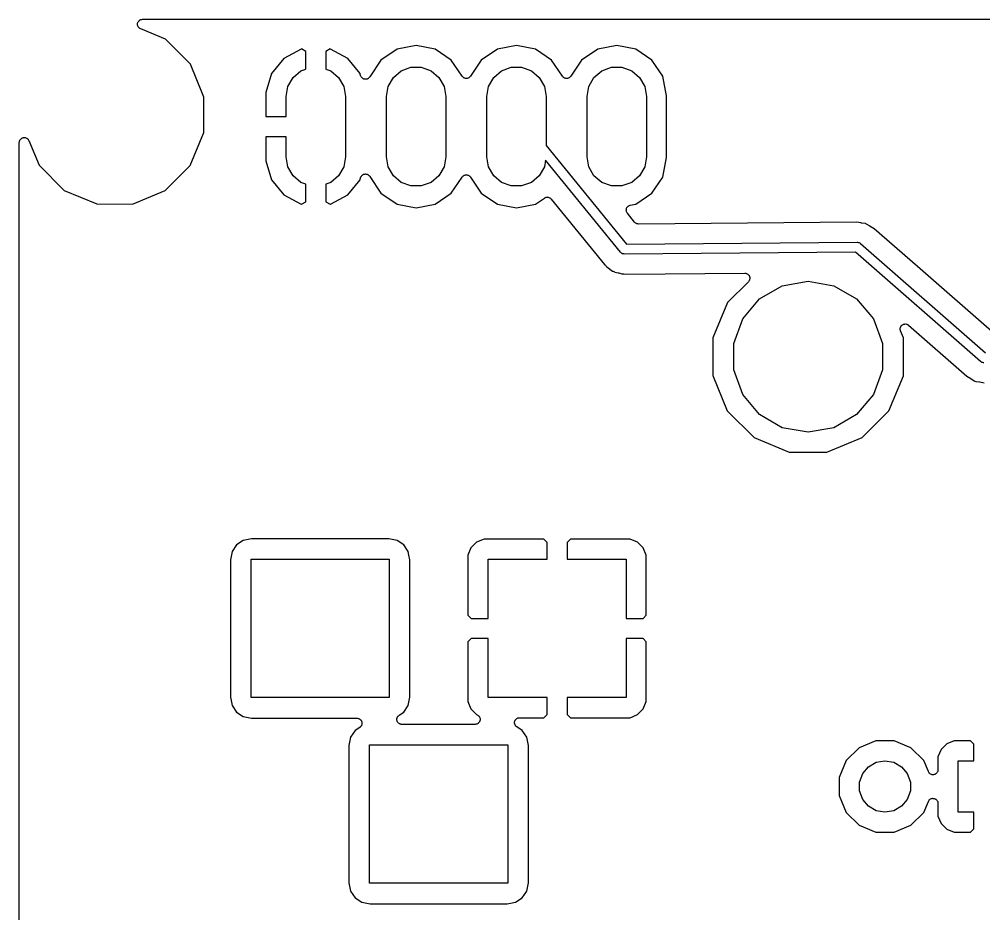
# Model space of a CAD drawing. Extents: x 150.6 to 199.4, y -149.4 to -50.6.
# Drawn here: x 150.58 to 175, y -73.22 to -50.58 of the extents above; entities that cross this region are included whole.
import ezdxf

# ---------------------------------------------------------------- set-up
doc = ezdxf.new("R2010")
doc.units = 0
doc.header["$MEASUREMENT"] = 0
doc.layers.add('BLACK', color=7, linetype='CONTINUOUS')

msp = doc.modelspace()

# ---------------------------------------------------------------- linework, layer by layer
at = {"layer": 'Black'}
for p, q in [((153.578, -50.7265), (153.579, -50.7072)), ((153.579, -50.7292), (153.578, -50.7265)), ((153.579, -50.6879), (153.58, -50.6853)), ((153.579, -50.7072), (153.579, -50.6879)), ((153.579, -50.7321), (153.579, -50.7292)), ((153.586, -50.7502), (153.579, -50.7321)), ((153.58, -50.6824), (153.588, -50.6646)), ((153.58, -50.6853), (153.58, -50.6824)), ((153.592, -50.7685), (153.586, -50.7502)), ((153.588, -50.6646), (153.594, -50.6465)), ((153.593, -50.7708), (153.592, -50.7685)), ((153.594, -50.7735), (153.593, -50.7708)), ((153.594, -50.6465), (153.596, -50.6443)), ((153.607, -50.7883), (153.594, -50.7735)), ((153.596, -50.6443), (153.597, -50.6417)), ((153.597, -50.6417), (153.61, -50.6275)), ((153.61, -50.6275), (153.623, -50.6127)), ((153.623, -50.6127), (153.625, -50.6113)), ((153.625, -50.6113), (153.627, -50.6092)), ((153.627, -50.6092), (153.644, -50.6003)), ((153.644, -50.6003), (153.661, -50.5907)), ((153.661, -50.5907), (153.664, -50.5902)), ((153.664, -50.5902), (153.666, -50.5888)), ((153.666, -50.5888), (153.685, -50.5863)), ((153.685, -50.5863), (153.704, -50.583)), ((153.704, -50.583), (196.297, -50.583)), ((153.618, -50.8036), (153.607, -50.7883)), ((153.621, -50.8051), (153.618, -50.8036)), ((153.623, -50.8073), (153.621, -50.8051)), ((153.639, -50.8169), (153.623, -50.8073)), ((153.656, -50.8273), (153.639, -50.8169)), ((154.281, -51.0869), (153.656, -50.8273)), ((154.915, -51.7226), (154.281, -51.0869)), ((160.63, -51.245), (160.148, -51.3408)), ((161.112, -51.3408), (160.63, -51.245)), ((163.17, -51.245), (162.688, -51.3408)), ((163.652, -51.3408), (163.17, -51.245)), ((165.71, -51.245), (165.228, -51.3408)), ((166.192, -51.3408), (165.71, -51.245)), ((157.72, -51.3354), (157.281, -51.5738)), ((157.727, -51.334), (157.72, -51.3354)), ((157.836, -51.3966), (157.727, -51.334)), ((157.836, -51.843), (157.836, -51.3966)), ((158.453, -51.334), (158.344, -51.3966)), ((158.344, -51.3966), (158.344, -51.843)), ((158.46, -51.3354), (158.453, -51.334)), ((158.899, -51.5738), (158.46, -51.3354)), ((160.148, -51.3408), (159.74, -51.6137)), ((161.52, -51.6137), (161.112, -51.3408)), ((162.688, -51.3408), (162.28, -51.6137)), ((164.06, -51.6137), (163.652, -51.3408)), ((165.228, -51.3408), (164.82, -51.6137)), ((166.6, -51.6137), (166.192, -51.3408)), ((155.223, -52.4671), (154.915, -51.7226)), ((157.281, -51.5738), (156.971, -51.9573)), ((159.209, -51.9573), (158.899, -51.5738)), ((159.74, -51.6137), (159.457, -52.0369)), ((161.794, -52.0244), (161.52, -51.6137)), ((162.28, -51.6137), (162.006, -52.0244)), ((164.334, -52.0244), (164.06, -51.6137)), ((164.82, -51.6137), (164.546, -52.0244)), ((166.873, -52.022), (166.6, -51.6137)), ((156.971, -51.9573), (156.829, -52.437)), ((157.513, -52.0558), (157.713, -51.8877)), ((157.713, -51.8877), (157.836, -51.843)), ((158.344, -51.843), (158.467, -51.8877)), ((158.467, -51.8877), (158.667, -52.0558)), ((159.225, -52.0113), (159.209, -51.9573)), ((160.053, -52.0558), (160.253, -51.8877)), ((160.253, -51.8877), (160.499, -51.7982)), ((160.499, -51.7982), (160.761, -51.7982)), ((160.761, -51.7982), (161.007, -51.8877)), ((161.007, -51.8877), (161.207, -52.0558)), ((162.593, -52.0558), (162.793, -51.8877)), ((162.793, -51.8877), (163.039, -51.7982)), ((163.039, -51.7982), (163.301, -51.7982)), ((163.301, -51.7982), (163.547, -51.8877)), ((163.547, -51.8877), (163.747, -52.0558)), ((165.133, -52.0558), (165.333, -51.8877)), ((165.333, -51.8877), (165.579, -51.7982)), ((165.579, -51.7982), (165.841, -51.7982)), ((165.841, -51.7982), (166.087, -51.8877)), ((166.087, -51.8877), (166.287, -52.0558)), ((157.382, -52.2823), (157.513, -52.0558)), ((158.667, -52.0558), (158.798, -52.2823)), ((159.231, -52.0235), (159.225, -52.0113)), ((159.236, -52.0364), (159.231, -52.0235)), ((159.241, -52.0431), (159.236, -52.0364)), ((159.245, -52.0508), (159.241, -52.0431)), ((159.255, -52.0602), (159.245, -52.0508)), ((159.263, -52.0708), (159.255, -52.0602)), ((159.271, -52.0753), (159.263, -52.0708)), ((159.277, -52.0812), (159.271, -52.0753)), ((159.289, -52.0866), (159.277, -52.0812)), ((159.301, -52.0937), (159.289, -52.0866)), ((159.309, -52.0954), (159.301, -52.0937)), ((159.317, -52.0988), (159.309, -52.0954)), ((159.331, -52.0996), (159.317, -52.0988)), ((159.344, -52.1023), (159.331, -52.0996)), ((159.353, -52.101), (159.344, -52.1023)), ((159.361, -52.1015), (159.353, -52.101)), ((159.374, -52.0976), (159.361, -52.1015)), ((159.388, -52.0956), (159.374, -52.0976)), ((159.395, -52.0914), (159.388, -52.0956)), ((159.404, -52.089), (159.395, -52.0914)), ((159.415, -52.0809), (159.404, -52.089)), ((159.426, -52.0743), (159.415, -52.0809)), ((159.432, -52.0679), (159.426, -52.0743)), ((159.439, -52.0628), (159.432, -52.0679)), ((159.447, -52.0514), (159.439, -52.0628)), ((159.456, -52.0412), (159.447, -52.0514)), ((159.457, -52.0369), (159.456, -52.0412)), ((159.922, -52.2823), (160.053, -52.0558)), ((161.207, -52.0558), (161.338, -52.2823)), ((161.804, -52.0344), (161.794, -52.0244)), ((161.812, -52.0456), (161.804, -52.0344)), ((161.819, -52.0502), (161.812, -52.0456)), ((161.825, -52.0562), (161.819, -52.0502)), ((161.837, -52.0624), (161.825, -52.0562)), ((161.849, -52.0701), (161.837, -52.0624)), ((161.857, -52.072), (161.849, -52.0701)), ((161.864, -52.0757), (161.857, -52.072)), ((161.878, -52.0772), (161.864, -52.0757)), ((161.892, -52.0805), (161.878, -52.0772)), ((161.9, -52.0796), (161.892, -52.0805)), ((161.908, -52.0805), (161.9, -52.0796)), ((161.922, -52.0772), (161.908, -52.0805)), ((161.936, -52.0757), (161.922, -52.0772)), ((161.943, -52.072), (161.936, -52.0757)), ((161.951, -52.0701), (161.943, -52.072)), ((161.963, -52.0624), (161.951, -52.0701)), ((161.975, -52.0562), (161.963, -52.0624)), ((161.981, -52.0502), (161.975, -52.0562)), ((161.988, -52.0456), (161.981, -52.0502)), ((161.996, -52.0344), (161.988, -52.0456)), ((162.006, -52.0244), (161.996, -52.0344)), ((162.462, -52.2823), (162.593, -52.0558)), ((163.747, -52.0558), (163.878, -52.2823)), ((164.344, -52.0344), (164.334, -52.0244)), ((164.352, -52.0456), (164.344, -52.0344)), ((164.359, -52.0502), (164.352, -52.0456)), ((164.365, -52.0562), (164.359, -52.0502)), ((164.377, -52.0624), (164.365, -52.0562)), ((164.389, -52.0701), (164.377, -52.0624)), ((164.397, -52.072), (164.389, -52.0701)), ((164.404, -52.0757), (164.397, -52.072)), ((164.418, -52.0772), (164.404, -52.0757)), ((164.432, -52.0805), (164.418, -52.0772)), ((164.44, -52.0796), (164.432, -52.0805)), ((164.448, -52.0805), (164.44, -52.0796)), ((164.462, -52.0772), (164.448, -52.0805)), ((164.476, -52.0757), (164.462, -52.0772)), ((164.483, -52.072), (164.476, -52.0757)), ((164.491, -52.0701), (164.483, -52.072)), ((164.503, -52.0624), (164.491, -52.0701)), ((164.515, -52.0562), (164.503, -52.0624)), ((164.521, -52.0502), (164.515, -52.0562)), ((164.528, -52.0456), (164.521, -52.0502)), ((164.536, -52.0344), (164.528, -52.0456)), ((164.546, -52.0244), (164.536, -52.0344)), ((165.002, -52.2823), (165.133, -52.0558)), ((166.287, -52.0558), (166.418, -52.2823)), ((166.971, -52.5162), (166.873, -52.022)), ((155.258, -52.5528), (155.223, -52.4671)), ((156.829, -52.437), (156.829, -53.046)), ((157.337, -52.5399), (157.382, -52.2823)), ((158.798, -52.2823), (158.843, -52.5399)), ((159.877, -52.5399), (159.922, -52.2823)), ((161.338, -52.2823), (161.383, -52.5399)), ((162.417, -52.5399), (162.462, -52.2823)), ((163.878, -52.2823), (163.923, -52.5399)), ((164.957, -52.5399), (165.002, -52.2823)), ((166.418, -52.2823), (166.463, -52.5399)), ((155.258, -53.4269), (155.258, -52.5528)), ((157.337, -53.046), (157.337, -52.5399)), ((158.843, -52.5399), (158.843, -54.0601)), ((159.877, -54.0601), (159.877, -52.5399)), ((161.383, -52.5399), (161.383, -54.0601)), ((162.417, -54.0601), (162.417, -52.5399)), ((163.923, -52.5399), (163.923, -53.7763)), ((164.957, -54.0601), (164.957, -52.5399)), ((166.463, -52.5399), (166.463, -54.0601)), ((166.971, -54.0838), (166.971, -52.5162)), ((156.829, -53.046), (157.337, -53.046)), ((154.913, -54.2807), (155.258, -53.4511)), ((155.258, -53.4511), (155.258, -53.4269)), ((155.258, -53.4269), (155.258, -53.4269)), ((150.583, -53.7032), (150.586, -53.6842)), ((150.583, -146.296), (150.583, -53.7032)), ((150.586, -53.6842), (150.589, -53.6649)), ((150.589, -53.6649), (150.59, -53.6625)), ((150.59, -53.6625), (150.591, -53.6598)), ((150.591, -53.6598), (150.6, -53.643)), ((150.6, -53.643), (150.609, -53.6258)), ((150.609, -53.6258), (150.611, -53.624)), ((150.611, -53.624), (150.613, -53.6216)), ((150.613, -53.6216), (150.628, -53.6091)), ((150.628, -53.6091), (150.642, -53.5961)), ((150.642, -53.5961), (150.644, -53.595)), ((150.644, -53.595), (150.647, -53.5933)), ((150.647, -53.5933), (150.665, -53.5866)), ((150.665, -53.5866), (150.683, -53.5792)), ((150.683, -53.5792), (150.685, -53.5791)), ((150.685, -53.5791), (150.688, -53.5782)), ((150.688, -53.5782), (150.707, -53.5782)), ((150.707, -53.5782), (150.727, -53.5773)), ((150.727, -53.5773), (150.729, -53.5782)), ((150.729, -53.5782), (150.732, -53.5782)), ((150.732, -53.5782), (150.75, -53.5848)), ((150.75, -53.5848), (150.769, -53.5906)), ((150.769, -53.5906), (150.771, -53.5923)), ((150.771, -53.5923), (150.773, -53.5933)), ((150.773, -53.5933), (150.788, -53.6057)), ((150.788, -53.6057), (150.804, -53.6175)), ((150.804, -53.6175), (150.805, -53.6198)), ((150.805, -53.6198), (150.807, -53.6216)), ((150.807, -53.6216), (150.817, -53.6384)), ((150.817, -53.6384), (150.827, -53.6547)), ((150.827, -53.6547), (151.085, -54.2774)), ((156.829, -53.554), (156.829, -54.163)), ((157.337, -53.554), (156.829, -53.554)), ((157.337, -54.0601), (157.337, -53.554)), ((163.923, -53.7763), (165.959, -56.2745)), ((156.829, -54.163), (156.971, -54.6427)), ((157.382, -54.3177), (157.337, -54.0601)), ((158.843, -54.0601), (158.798, -54.3177)), ((159.922, -54.3177), (159.877, -54.0601)), ((161.383, -54.0601), (161.338, -54.3177)), ((162.462, -54.3177), (162.417, -54.0601)), ((163.907, -54.1521), (163.878, -54.3177)), ((165.803, -56.479), (163.907, -54.1521)), ((165.002, -54.3177), (164.957, -54.0601)), ((166.463, -54.0601), (166.418, -54.3177)), ((166.873, -54.578), (166.971, -54.0838)), ((151.085, -54.2774), (151.719, -54.9131)), ((154.277, -54.9154), (154.913, -54.2807)), ((157.513, -54.5442), (157.382, -54.3177)), ((158.798, -54.3177), (158.667, -54.5442)), ((160.053, -54.5442), (159.922, -54.3177)), ((161.338, -54.3177), (161.207, -54.5442)), ((162.593, -54.5442), (162.462, -54.3177)), ((163.878, -54.3177), (163.747, -54.5442)), ((165.133, -54.5442), (165.002, -54.3177)), ((166.418, -54.3177), (166.287, -54.5442)), ((156.971, -54.6427), (157.281, -55.0262)), ((157.713, -54.7124), (157.513, -54.5442)), ((158.667, -54.5442), (158.467, -54.7124)), ((158.899, -55.0262), (159.209, -54.6427)), ((159.209, -54.6427), (159.225, -54.5887)), ((159.225, -54.5887), (159.231, -54.5765)), ((159.231, -54.5765), (159.236, -54.5636)), ((159.236, -54.5636), (159.241, -54.5569)), ((159.241, -54.5569), (159.245, -54.5492)), ((159.245, -54.5492), (159.255, -54.5398)), ((159.255, -54.5398), (159.263, -54.5292)), ((159.263, -54.5292), (159.271, -54.5247)), ((159.271, -54.5247), (159.277, -54.5188)), ((159.277, -54.5188), (159.289, -54.5134)), ((159.289, -54.5134), (159.301, -54.5063)), ((159.301, -54.5063), (159.309, -54.5046)), ((159.309, -54.5046), (159.317, -54.5012)), ((159.317, -54.5012), (159.331, -54.5004)), ((159.331, -54.5004), (159.344, -54.4977)), ((159.344, -54.4977), (159.353, -54.499)), ((159.353, -54.499), (159.361, -54.4985)), ((159.361, -54.4985), (159.374, -54.5024)), ((159.374, -54.5024), (159.388, -54.5044)), ((159.388, -54.5044), (159.395, -54.5086)), ((159.395, -54.5086), (159.404, -54.511)), ((159.404, -54.511), (159.415, -54.5191)), ((159.415, -54.5191), (159.426, -54.5257)), ((159.426, -54.5257), (159.432, -54.5321)), ((159.432, -54.5321), (159.439, -54.5372)), ((159.439, -54.5372), (159.447, -54.5486)), ((159.447, -54.5486), (159.456, -54.5588)), ((159.456, -54.5588), (159.457, -54.5631)), ((159.457, -54.5631), (159.74, -54.9863)), ((160.253, -54.7124), (160.053, -54.5442)), ((161.207, -54.5442), (161.007, -54.7124)), ((161.52, -54.9863), (161.794, -54.5756)), ((161.794, -54.5756), (161.804, -54.5656)), ((161.804, -54.5656), (161.812, -54.5544)), ((161.812, -54.5544), (161.819, -54.5498)), ((161.819, -54.5498), (161.825, -54.5438)), ((161.825, -54.5438), (161.837, -54.5376)), ((161.837, -54.5376), (161.849, -54.5299)), ((161.849, -54.5299), (161.857, -54.528)), ((161.857, -54.528), (161.864, -54.5243)), ((161.864, -54.5243), (161.878, -54.5228)), ((161.878, -54.5228), (161.892, -54.5195)), ((161.892, -54.5195), (161.9, -54.5204)), ((161.9, -54.5204), (161.908, -54.5195)), ((161.908, -54.5195), (161.922, -54.5228)), ((161.922, -54.5228), (161.936, -54.5243)), ((161.936, -54.5243), (161.943, -54.528)), ((161.943, -54.528), (161.951, -54.5299)), ((161.951, -54.5299), (161.963, -54.5376)), ((161.963, -54.5376), (161.975, -54.5438)), ((161.975, -54.5438), (161.981, -54.5498)), ((161.981, -54.5498), (161.988, -54.5544)), ((161.988, -54.5544), (161.996, -54.5656)), ((161.996, -54.5656), (162.006, -54.5756)), ((162.006, -54.5756), (162.28, -54.9863)), ((162.793, -54.7124), (162.593, -54.5442)), ((163.747, -54.5442), (163.547, -54.7124)), ((165.333, -54.7124), (165.133, -54.5442)), ((166.287, -54.5442), (166.087, -54.7124)), ((166.6, -54.9863), (166.873, -54.578)), ((151.719, -54.9131), (152.549, -55.2576)), ((153.447, -55.2584), (154.277, -54.9154)), ((157.836, -54.757), (157.713, -54.7124)), ((157.836, -55.2034), (157.836, -54.757)), ((158.467, -54.7124), (158.344, -54.757)), ((158.344, -54.757), (158.344, -55.2034)), ((160.499, -54.8018), (160.253, -54.7124)), ((160.761, -54.8018), (160.499, -54.8018)), ((161.007, -54.7124), (160.761, -54.8018)), ((163.039, -54.8018), (162.793, -54.7124)), ((163.301, -54.8018), (163.039, -54.8018)), ((163.547, -54.7124), (163.301, -54.8018)), ((165.579, -54.8018), (165.333, -54.7124)), ((165.841, -54.8018), (165.579, -54.8018)), ((166.087, -54.7124), (165.841, -54.8018)), ((157.281, -55.0262), (157.72, -55.2646)), ((158.46, -55.2646), (158.899, -55.0262)), ((159.74, -54.9863), (160.148, -55.2592)), ((161.112, -55.2592), (161.52, -54.9863)), ((162.28, -54.9863), (162.688, -55.2592)), ((163.652, -55.2592), (163.881, -55.1061)), ((163.881, -55.1061), (163.885, -55.1041)), ((163.885, -55.1041), (163.889, -55.1008)), ((163.889, -55.1008), (163.905, -55.0952)), ((163.905, -55.0952), (163.921, -55.0884)), ((163.921, -55.0884), (163.926, -55.088)), ((163.926, -55.088), (163.931, -55.0864)), ((163.931, -55.0864), (163.948, -55.0866)), ((163.948, -55.0866), (163.965, -55.0855)), ((163.965, -55.0855), (163.97, -55.0869)), ((163.97, -55.0869), (163.975, -55.087)), ((163.975, -55.087), (163.991, -55.0931)), ((163.991, -55.0931), (164.007, -55.0978)), ((164.007, -55.0978), (164.012, -55.1008)), ((164.012, -55.1008), (164.016, -55.1027)), ((164.016, -55.1027), (164.029, -55.1138)), ((164.029, -55.1138), (164.043, -55.1239)), ((164.043, -55.1239), (164.046, -55.1282)), ((164.046, -55.1282), (164.05, -55.1315)), ((164.05, -55.1315), (165.401, -56.7902)), ((166.192, -55.2592), (166.6, -54.9863)), ((152.549, -55.2576), (153.447, -55.2584)), ((157.72, -55.2646), (157.727, -55.266)), ((157.727, -55.266), (157.836, -55.2034)), ((158.344, -55.2034), (158.453, -55.266)), ((158.453, -55.266), (158.46, -55.2646)), ((160.148, -55.2592), (160.63, -55.355)), ((160.63, -55.355), (161.112, -55.2592)), ((162.688, -55.2592), (163.17, -55.355)), ((163.17, -55.355), (163.652, -55.2592)), ((165.948, -55.41), (165.952, -55.3906)), ((165.949, -55.4123), (165.948, -55.41)), ((165.948, -55.4146), (165.949, -55.4123)), ((165.952, -55.434), (165.948, -55.4146)), ((165.952, -55.3906), (165.955, -55.371)), ((165.955, -55.371), (165.956, -55.369)), ((165.956, -55.3667), (165.967, -55.3497)), ((165.956, -55.369), (165.956, -55.3667)), ((165.967, -55.3497), (165.976, -55.3323)), ((165.976, -55.3323), (165.978, -55.3308)), ((165.978, -55.3308), (165.979, -55.3288)), ((165.979, -55.3288), (165.994, -55.3163)), ((165.994, -55.3163), (166.009, -55.3033)), ((166.009, -55.3033), (166.011, -55.3024)), ((166.011, -55.3024), (166.013, -55.301)), ((166.013, -55.301), (166.032, -55.2945)), ((166.032, -55.2945), (166.05, -55.2873)), ((166.05, -55.2873), (166.192, -55.2592)), ((165.955, -55.4536), (165.952, -55.434)), ((165.956, -55.4556), (165.955, -55.4536)), ((165.957, -55.4579), (165.956, -55.4556)), ((165.967, -55.4748), (165.957, -55.4579)), ((165.977, -55.4921), (165.967, -55.4748)), ((166.16, -55.7172), (165.977, -55.4921)), ((166.17, -55.7254), (166.16, -55.7172)), ((166.178, -55.7349), (166.17, -55.7254)), ((166.186, -55.7397), (166.178, -55.7349)), ((166.193, -55.746), (166.186, -55.7397)), ((166.205, -55.7505), (166.193, -55.746)), ((166.216, -55.7566), (166.205, -55.7505)), ((166.226, -55.7582), (166.216, -55.7566)), ((166.235, -55.7617), (166.226, -55.7582)), ((166.247, -55.7619), (166.235, -55.7617)), ((166.26, -55.7639), (166.247, -55.7619)), ((171.782, -55.7171), (166.26, -55.7639)), ((171.894, -55.7384), (171.782, -55.7171)), ((171.898, -55.7385), (171.894, -55.7384)), ((171.902, -55.7396), (171.898, -55.7385)), ((172.004, -55.753), (171.902, -55.7396)), ((172.019, -55.7585), (172.004, -55.753)), ((172.034, -55.7642), (172.019, -55.7585)), ((172.121, -55.821), (172.034, -55.7642)), ((172.125, -55.8225), (172.121, -55.821)), ((172.127, -55.8249), (172.125, -55.8225)), ((172.226, -55.8819), (172.127, -55.8249)), ((173.323, -56.8414), (172.226, -55.8819)), ((165.959, -56.2745), (171.799, -56.225)), ((171.799, -56.225), (171.801, -56.2253)), ((171.801, -56.2253), (171.803, -56.225)), ((171.803, -56.225), (171.822, -56.2289)), ((171.822, -56.2289), (171.842, -56.2322)), ((171.842, -56.2322), (171.843, -56.2331)), ((171.843, -56.2331), (171.845, -56.2334)), ((171.845, -56.2334), (171.862, -56.2438)), ((171.862, -56.2438), (171.88, -56.2536)), ((171.88, -56.2536), (171.881, -56.255)), ((171.881, -56.255), (171.882, -56.2559)), ((171.882, -56.2559), (175.047, -59.025)), ((165.812, -56.487), (165.803, -56.479)), ((165.82, -56.4964), (165.812, -56.487)), ((165.829, -56.5011), (165.82, -56.4964)), ((165.836, -56.5073), (165.829, -56.5011)), ((165.847, -56.5117), (165.836, -56.5073)), ((165.858, -56.5178), (165.847, -56.5117)), ((165.868, -56.5194), (165.858, -56.5178)), ((165.877, -56.5228), (165.868, -56.5194)), ((165.889, -56.523), (165.877, -56.5228)), ((165.901, -56.525), (165.889, -56.523)), ((171.753, -56.4754), (165.901, -56.525)), ((174.918, -59.2441), (171.753, -56.4754)), ((165.401, -56.7902), (165.424, -56.8091)), ((165.424, -56.8091), (165.436, -56.8227)), ((165.436, -56.8227), (165.448, -56.8356)), ((165.448, -56.8356), (165.458, -56.8496)), ((165.458, -56.8496), (165.526, -56.8945)), ((175.202, -58.4856), (173.323, -56.8414)), ((173.323, -56.8414), (173.323, -56.8414)), ((165.526, -56.8945), (165.532, -56.8994)), ((165.532, -56.8994), (165.538, -56.9028)), ((165.538, -56.9028), (165.601, -56.955)), ((165.601, -56.955), (165.617, -56.96)), ((165.617, -56.96), (165.633, -56.9682)), ((165.633, -56.9682), (165.649, -56.9752)), ((165.649, -56.9752), (165.664, -56.9845)), ((165.664, -56.9845), (165.744, -56.9998)), ((165.744, -56.9998), (165.751, -57.0023)), ((165.751, -57.0023), (165.758, -57.0032)), ((165.758, -57.0032), (165.836, -57.0273)), ((165.836, -57.0273), (165.853, -57.0257)), ((165.853, -57.0257), (165.871, -57.0271)), ((165.871, -57.0271), (165.889, -57.0273)), ((165.889, -57.0273), (165.918, -57.0329)), ((165.918, -57.0329), (168.95, -57.0072)), ((168.95, -57.0072), (168.967, -57.01)), ((168.967, -57.01), (168.984, -57.0115)), ((168.984, -57.0115), (168.989, -57.0136)), ((168.989, -57.0136), (168.993, -57.0145)), ((168.993, -57.0145), (169.008, -57.0229)), ((169.008, -57.0229), (169.024, -57.0302)), ((169.024, -57.0302), (169.028, -57.0337)), ((169.028, -57.0337), (169.032, -57.0362)), ((169.032, -57.0362), (169.043, -57.0493)), ((169.043, -57.0493), (169.055, -57.0614)), ((169.055, -57.0614), (169.057, -57.0659)), ((169.057, -57.0659), (169.061, -57.0697)), ((169.061, -57.0697), (169.067, -57.0858)), ((169.067, -57.0858), (169.074, -57.1014)), ((169.074, -57.1014), (169.074, -57.1064)), ((169.074, -57.1064), (169.076, -57.1111)), ((169.076, -57.1111), (169.076, -57.1282)), ((169.076, -57.1282), (169.078, -57.1454)), ((169.041, -57.2241), (168.51, -57.7544)), ((169.051, -57.21), (169.041, -57.2241)), ((169.062, -57.1967), (169.051, -57.21)), ((169.063, -57.192), (169.062, -57.1967)), ((169.066, -57.1879), (169.063, -57.192)), ((169.071, -57.1713), (169.066, -57.1879)), ((169.076, -57.1552), (169.071, -57.1713)), ((169.078, -57.1454), (169.076, -57.1502)), ((169.076, -57.1502), (169.076, -57.1552)), ((169.325, -57.6581), (169.9, -57.326)), ((169.9, -57.326), (170.554, -57.2107)), ((170.554, -57.2107), (171.208, -57.326)), ((171.208, -57.326), (171.783, -57.6581)), ((168.51, -57.7544), (168.141, -58.6409)), ((168.898, -58.1669), (169.325, -57.6581)), ((171.783, -57.6581), (172.21, -58.1669)), ((168.671, -58.7909), (168.898, -58.1669)), ((172.21, -58.1669), (172.437, -58.7909)), ((172.898, -58.3686), (172.903, -58.3545)), ((172.903, -58.3545), (172.908, -58.3492)), ((172.908, -58.3492), (172.911, -58.3429)), ((172.911, -58.3429), (172.922, -58.3327)), ((172.922, -58.3327), (172.932, -58.3214)), ((172.932, -58.3214), (172.939, -58.3179)), ((172.939, -58.3179), (172.944, -58.3131)), ((172.944, -58.3131), (172.958, -58.3074)), ((172.958, -58.3074), (172.971, -58.3001)), ((172.971, -58.3001), (172.978, -58.299)), ((172.978, -58.299), (172.985, -58.2963)), ((172.985, -58.2963), (173, -58.2957)), ((173, -58.2957), (173.015, -58.2933)), ((173.015, -58.2933), (173.022, -58.2947)), ((173.022, -58.2947), (173.029, -58.2944)), ((173.029, -58.2944), (173.043, -58.299)), ((173.043, -58.299), (173.058, -58.3019)), ((173.058, -58.3019), (173.064, -58.3056)), ((173.064, -58.3056), (173.071, -58.3077)), ((173.071, -58.3077), (173.083, -58.3169)), ((173.083, -58.3169), (173.096, -58.3247)), ((173.096, -58.3247), (174.574, -59.6181)), ((172.885, -58.4257), (172.887, -58.4108)), ((172.887, -58.4327), (172.885, -58.4257)), ((172.886, -58.4398), (172.887, -58.4327)), ((172.891, -58.4541), (172.886, -58.4398)), ((172.887, -58.3957), (172.89, -58.3891)), ((172.887, -58.4108), (172.887, -58.3957)), ((172.89, -58.3891), (172.891, -58.382)), ((172.891, -58.382), (172.898, -58.3686)), ((172.895, -58.4688), (172.891, -58.4541)), ((172.967, -58.6451), (172.895, -58.4688)), ((168.141, -58.6409), (168.141, -59.6009)), ((168.671, -59.4551), (168.671, -58.7909)), ((172.437, -58.7909), (172.437, -59.4551)), ((172.967, -59.6051), (172.967, -58.6451)), ((174.919, -59.2448), (174.918, -59.2441)), ((174.92, -59.2458), (174.919, -59.2448)), ((174.937, -59.256), (174.92, -59.2458)), ((174.955, -59.2666), (174.937, -59.256)), ((174.956, -59.2668), (174.955, -59.2666)), ((174.957, -59.2675), (174.956, -59.2668)), ((174.977, -59.271), (174.957, -59.2675)), ((174.997, -59.275), (174.977, -59.271)), ((174.999, -59.2748), (174.997, -59.275)), ((175, -59.275), (174.999, -59.2748)), ((168.898, -60.0791), (168.671, -59.4551)), ((172.437, -59.4551), (172.21, -60.0791)), ((168.141, -59.6009), (168.507, -60.4881)), ((172.598, -60.4916), (172.967, -59.6051)), ((174.574, -59.6181), (174.67, -59.6735)), ((174.67, -59.6735), (174.673, -59.6762)), ((174.673, -59.6762), (174.677, -59.678)), ((174.677, -59.678), (174.759, -59.7325)), ((174.759, -59.7325), (174.759, -59.7326)), ((174.759, -59.7326), (174.778, -59.7401)), ((174.778, -59.7401), (174.798, -59.7471)), ((174.798, -59.7471), (174.798, -59.7473)), ((174.798, -59.7473), (174.895, -59.76)), ((174.895, -59.76), (174.899, -59.7613)), ((174.899, -59.7613), (174.904, -59.7614)), ((174.904, -59.7614), (175.013, -59.783)), ((169.325, -60.5879), (168.898, -60.0791)), ((172.21, -60.0791), (171.783, -60.5879)), ((168.507, -60.4881), (169.185, -61.1674)), ((171.919, -61.1698), (172.598, -60.4916)), ((169.9, -60.92), (169.325, -60.5879)), ((171.783, -60.5879), (171.208, -60.92)), ((170.554, -61.0353), (169.9, -60.92)), ((171.208, -60.92), (170.554, -61.0353)), ((169.185, -61.1674), (170.072, -61.5356)), ((171.032, -61.5364), (171.919, -61.1698)), ((170.072, -61.5356), (171.032, -61.5364)), ((156.084, -63.8837), (155.972, -64.0517)), ((156.252, -63.7714), (156.084, -63.8837)), ((156.463, -63.7295), (156.252, -63.7714)), ((159.938, -63.7295), (156.463, -63.7295)), ((160.149, -63.7714), (159.938, -63.7295)), ((160.317, -63.8837), (160.149, -63.7714)), ((160.429, -64.0517), (160.317, -63.8837)), ((162.019, -63.9622), (161.942, -64.1489)), ((162.162, -63.8193), (162.019, -63.9622)), ((162.349, -63.7419), (162.162, -63.8193)), ((163.862, -63.7419), (162.349, -63.7419)), ((163.946, -63.8263), (163.862, -63.7419)), ((163.946, -64.2499), (163.946, -63.8263)), ((164.538, -63.7419), (164.454, -63.8263)), ((164.454, -63.8263), (164.454, -64.2499)), ((166.051, -63.7419), (164.538, -63.7419)), ((166.238, -63.8193), (166.051, -63.7419)), ((166.381, -63.9622), (166.238, -63.8193)), ((166.458, -64.1489), (166.381, -63.9622)), ((155.972, -64.0517), (155.93, -64.2624)), ((160.448, -64.1484), (160.429, -64.0517)), ((160.471, -64.2624), (160.448, -64.1484)), ((161.942, -64.1489), (161.942, -65.6616)), ((166.458, -65.6616), (166.458, -64.1489)), ((155.93, -64.2624), (155.93, -67.7376)), ((156.451, -67.7501), (156.451, -64.2499)), ((156.451, -64.2499), (159.951, -64.2499)), ((159.951, -64.2499), (159.951, -67.7501)), ((160.471, -67.7376), (160.471, -64.2624)), ((162.45, -65.746), (162.45, -64.2499)), ((162.45, -64.2499), (163.946, -64.2499)), ((164.454, -64.2499), (165.95, -64.2499)), ((165.95, -64.2499), (165.95, -65.746)), ((161.942, -65.6616), (162.026, -65.746)), ((166.374, -65.746), (166.458, -65.6616)), ((162.026, -65.746), (162.45, -65.746)), ((165.95, -65.746), (166.374, -65.746)), ((162.026, -66.254), (161.942, -66.3384)), ((161.942, -66.3384), (161.942, -67.8511)), ((162.45, -66.254), (162.026, -66.254)), ((162.45, -67.7501), (162.45, -66.254)), ((165.95, -66.254), (165.95, -67.7501)), ((166.374, -66.254), (165.95, -66.254)), ((166.458, -66.3384), (166.374, -66.254)), ((166.458, -67.8511), (166.458, -66.3384)), ((155.93, -67.7376), (155.972, -67.9483)), ((159.951, -67.7501), (156.451, -67.7501)), ((160.429, -67.9483), (160.471, -67.7376)), ((161.942, -67.8511), (162.019, -68.0378)), ((163.946, -67.7501), (162.45, -67.7501)), ((163.946, -68.1737), (163.946, -67.7501)), ((165.95, -67.7501), (164.454, -67.7501)), ((164.454, -67.7501), (164.454, -68.1737)), ((166.381, -68.0378), (166.458, -67.8511)), ((155.972, -67.9483), (156.084, -68.1163)), ((156.084, -68.1163), (156.252, -68.2286)), ((160.198, -68.1959), (160.317, -68.1163)), ((160.317, -68.1163), (160.429, -67.9483)), ((162.019, -68.0378), (162.162, -68.1807)), ((166.238, -68.1807), (166.381, -68.0378)), ((156.252, -68.2286), (156.463, -68.2705)), ((156.463, -68.2705), (159.133, -68.2705)), ((159.133, -68.2705), (159.14, -68.2717)), ((159.14, -68.2717), (159.146, -68.2713)), ((159.146, -68.2713), (159.161, -68.2755)), ((159.161, -68.2755), (159.176, -68.2782)), ((159.176, -68.2782), (159.182, -68.2816)), ((159.182, -68.2816), (159.189, -68.2836)), ((159.189, -68.2836), (159.201, -68.2926)), ((159.201, -68.2926), (159.214, -68.3002)), ((159.214, -68.3002), (159.219, -68.3056)), ((159.219, -68.3056), (159.224, -68.3097)), ((159.224, -68.3097), (159.233, -68.3223)), ((159.233, -68.3223), (159.243, -68.334)), ((159.243, -68.334), (159.245, -68.3405)), ((159.245, -68.3405), (159.249, -68.3464)), ((159.249, -68.3464), (159.253, -68.3611)), ((159.253, -68.3611), (159.258, -68.3754)), ((160.142, -68.3098), (160.143, -68.2947)), ((160.143, -68.3166), (160.142, -68.3098)), ((160.143, -68.2794), (160.146, -68.2729)), ((160.143, -68.2947), (160.143, -68.2794)), ((160.143, -68.3236), (160.143, -68.3166)), ((160.149, -68.3379), (160.143, -68.3236)), ((160.146, -68.266), (160.153, -68.2523)), ((160.146, -68.2729), (160.146, -68.266)), ((160.152, -68.3526), (160.149, -68.3379)), ((160.156, -68.3585), (160.152, -68.3526)), ((160.153, -68.2523), (160.158, -68.238)), ((160.158, -68.365), (160.156, -68.3585)), ((160.158, -68.238), (160.163, -68.2327)), ((160.168, -68.3767), (160.158, -68.365)), ((160.163, -68.2327), (160.166, -68.2264)), ((160.166, -68.2264), (160.177, -68.2159)), ((160.177, -68.2159), (160.187, -68.2042)), ((160.187, -68.2042), (160.193, -68.2007)), ((160.193, -68.2007), (160.198, -68.1959)), ((162.162, -68.1807), (162.171, -68.1842)), ((162.171, -68.1842), (162.187, -68.1945)), ((162.187, -68.1945), (162.204, -68.2042)), ((162.204, -68.2042), (162.205, -68.2064)), ((162.205, -68.2064), (162.208, -68.2079)), ((162.208, -68.2079), (162.22, -68.2232)), ((162.22, -68.2232), (162.232, -68.238)), ((162.232, -68.365), (162.23, -68.3671)), ((162.232, -68.238), (162.233, -68.2406)), ((162.239, -68.3468), (162.232, -68.365)), ((162.233, -68.2406), (162.235, -68.2429)), ((162.235, -68.2429), (162.24, -68.2613)), ((162.246, -68.329), (162.239, -68.3468)), ((162.24, -68.2613), (162.247, -68.2794)), ((162.247, -68.3236), (162.246, -68.3262)), ((162.246, -68.3262), (162.246, -68.329)), ((162.247, -68.2794), (162.247, -68.2823)), ((162.247, -68.2823), (162.248, -68.2849)), ((162.248, -68.2849), (162.247, -68.3042)), ((162.247, -68.3042), (162.247, -68.3236)), ((163.124, -68.363), (163.13, -68.3487)), ((163.124, -68.37), (163.124, -68.363)), ((163.13, -68.3487), (163.133, -68.3339)), ((163.133, -68.3339), (163.137, -68.3281)), ((163.137, -68.3281), (163.14, -68.3216)), ((163.14, -68.3216), (163.149, -68.3099)), ((163.149, -68.3099), (163.158, -68.2972)), ((163.158, -68.2972), (163.163, -68.2931)), ((163.163, -68.2931), (163.168, -68.2878)), ((163.168, -68.2878), (163.181, -68.2802)), ((163.181, -68.2802), (163.193, -68.2712)), ((163.193, -68.2712), (163.2, -68.2692)), ((163.2, -68.2692), (163.206, -68.2657)), ((163.206, -68.2657), (163.221, -68.2631)), ((163.221, -68.2631), (163.236, -68.2588)), ((163.236, -68.2588), (163.243, -68.2593)), ((163.243, -68.2593), (163.25, -68.2581)), ((163.25, -68.2581), (163.862, -68.2581)), ((163.862, -68.2581), (163.946, -68.1737)), ((164.454, -68.1737), (164.538, -68.2581)), ((164.538, -68.2581), (166.051, -68.2581)), ((166.051, -68.2581), (166.238, -68.1807)), ((159.084, -68.5827), (158.972, -68.7507)), ((159.203, -68.5031), (159.084, -68.5827)), ((159.208, -68.4983), (159.203, -68.5031)), ((159.214, -68.4948), (159.208, -68.4983)), ((159.224, -68.4831), (159.214, -68.4948)), ((159.235, -68.4726), (159.224, -68.4831)), ((159.238, -68.4663), (159.235, -68.4726)), ((159.243, -68.461), (159.238, -68.4663)), ((159.248, -68.4467), (159.243, -68.461)), ((159.255, -68.433), (159.248, -68.4467)), ((159.258, -68.4196), (159.255, -68.4261)), ((159.255, -68.4261), (159.255, -68.433)), ((159.258, -68.3754), (159.258, -68.3824)), ((159.258, -68.3824), (159.259, -68.3892)), ((159.259, -68.3892), (159.258, -68.4043)), ((159.258, -68.4043), (159.258, -68.4196)), ((160.177, -68.3893), (160.168, -68.3767)), ((160.182, -68.3934), (160.177, -68.3893)), ((160.187, -68.3988), (160.182, -68.3934)), ((160.2, -68.4064), (160.187, -68.3988)), ((160.212, -68.4154), (160.2, -68.4064)), ((160.219, -68.4174), (160.212, -68.4154)), ((160.225, -68.4208), (160.219, -68.4174)), ((160.24, -68.4235), (160.225, -68.4208)), ((160.255, -68.4277), (160.24, -68.4235)), ((160.262, -68.4273), (160.255, -68.4277)), ((160.268, -68.4285), (160.262, -68.4273)), ((162.122, -68.4285), (160.268, -68.4285)), ((162.141, -68.4251), (162.122, -68.4285)), ((162.16, -68.4226), (162.141, -68.4251)), ((162.163, -68.4213), (162.16, -68.4226)), ((162.165, -68.4208), (162.163, -68.4213)), ((162.182, -68.4112), (162.165, -68.4208)), ((162.199, -68.4023), (162.182, -68.4112)), ((162.201, -68.4002), (162.199, -68.4023)), ((162.204, -68.3988), (162.201, -68.4002)), ((162.216, -68.384), (162.204, -68.3988)), ((162.229, -68.3697), (162.216, -68.384)), ((162.23, -68.3671), (162.229, -68.3697)), ((163.123, -68.3768), (163.124, -68.37)), ((163.124, -68.3919), (163.123, -68.3768)), ((163.124, -68.4071), (163.124, -68.3919)), ((163.127, -68.4137), (163.124, -68.4071)), ((163.128, -68.4206), (163.127, -68.4137)), ((163.134, -68.4343), (163.128, -68.4206)), ((163.14, -68.4486), (163.134, -68.4343)), ((163.144, -68.4539), (163.14, -68.4486)), ((163.147, -68.4602), (163.144, -68.4539)), ((163.158, -68.4707), (163.147, -68.4602)), ((163.168, -68.4823), (163.158, -68.4707)), ((163.174, -68.4858), (163.168, -68.4823)), ((163.179, -68.4907), (163.174, -68.4858)), ((163.317, -68.5827), (163.179, -68.4907)), ((163.429, -68.7507), (163.317, -68.5827)), ((158.972, -68.7507), (158.93, -68.9614)), ((163.471, -68.9614), (163.429, -68.7507)), ((172.271, -68.8418), (171.845, -69.0177)), ((172.731, -68.8422), (172.271, -68.8418)), ((173.157, -69.0189), (172.731, -68.8422)), ((174.249, -68.842), (174.062, -68.9193)), ((174.662, -68.842), (174.249, -68.842)), ((174.746, -68.9264), (174.662, -68.842)), ((158.93, -68.9614), (158.93, -72.4366)), ((159.45, -72.4491), (159.45, -68.9489)), ((159.45, -68.9489), (162.95, -68.9489)), ((162.95, -68.9489), (162.95, -72.4491)), ((163.471, -72.4366), (163.471, -68.9614)), ((171.845, -69.0177), (171.519, -69.3432)), ((173.482, -69.3449), (173.157, -69.0189)), ((173.919, -69.0622), (173.842, -69.249)), ((174.062, -68.9193), (173.919, -69.0622)), ((174.746, -69.35), (174.746, -68.9264)), ((173.842, -69.249), (173.842, -69.5756)), ((171.519, -69.3432), (171.342, -69.7686)), ((171.935, -69.6738), (172.081, -69.5002)), ((172.081, -69.5002), (172.277, -69.3869)), ((172.277, -69.3869), (172.5, -69.3475)), ((172.5, -69.3475), (172.723, -69.3869)), ((172.723, -69.3869), (172.919, -69.5002)), ((172.919, -69.5002), (173.065, -69.6738)), ((173.598, -69.6241), (173.482, -69.3449)), ((173.842, -69.5756), (173.839, -69.5946)), ((174.35, -70.65), (174.35, -69.35)), ((174.35, -69.35), (174.746, -69.35)), ((171.342, -69.7686), (171.342, -70.2293)), ((171.857, -69.8867), (171.935, -69.6738)), ((173.065, -69.6738), (173.143, -69.8867)), ((173.608, -69.6404), (173.598, -69.6241)), ((173.618, -69.6572), (173.608, -69.6404)), ((173.62, -69.659), (173.618, -69.6572)), ((173.621, -69.6613), (173.62, -69.659)), ((173.637, -69.6731), (173.621, -69.6613)), ((173.651, -69.6856), (173.637, -69.6731)), ((173.654, -69.6865), (173.651, -69.6856)), ((173.656, -69.6882), (173.654, -69.6865)), ((173.675, -69.694), (173.656, -69.6882)), ((173.693, -69.7006), (173.675, -69.694)), ((173.696, -69.7006), (173.693, -69.7006)), ((173.698, -69.7015), (173.696, -69.7006)), ((173.718, -69.7006), (173.698, -69.7015)), ((173.737, -69.7006), (173.718, -69.7006)), ((173.74, -69.6997), (173.737, -69.7006)), ((173.742, -69.6996), (173.74, -69.6997)), ((173.76, -69.6922), (173.742, -69.6996)), ((173.778, -69.6856), (173.76, -69.6922)), ((173.781, -69.6838), (173.778, -69.6856)), ((173.783, -69.6827), (173.781, -69.6838)), ((173.797, -69.6697), (173.783, -69.6827)), ((173.812, -69.6572), (173.797, -69.6697)), ((173.814, -69.6548), (173.812, -69.6572)), ((173.816, -69.653), (173.814, -69.6548)), ((173.825, -69.6358), (173.816, -69.653)), ((173.834, -69.619), (173.825, -69.6358)), ((173.835, -69.6163), (173.834, -69.619)), ((173.836, -69.6139), (173.835, -69.6163)), ((173.839, -69.5946), (173.836, -69.6139)), ((171.857, -70.1133), (171.857, -69.8867)), ((173.143, -69.8867), (173.143, -70.1133)), ((171.342, -70.2293), (171.518, -70.6551)), ((171.935, -70.3262), (171.857, -70.1133)), ((173.143, -70.1133), (173.065, -70.3262)), ((173.637, -70.3272), (173.651, -70.3148)), ((173.651, -70.3148), (173.654, -70.3138)), ((173.654, -70.3138), (173.656, -70.3121)), ((173.656, -70.3121), (173.675, -70.3063)), ((173.675, -70.3063), (173.693, -70.2997)), ((173.693, -70.2997), (173.696, -70.2997)), ((173.696, -70.2997), (173.699, -70.2988)), ((173.699, -70.2988), (173.718, -70.2997)), ((173.718, -70.2997), (173.737, -70.2997)), ((173.737, -70.2997), (173.74, -70.3007)), ((173.74, -70.3007), (173.743, -70.3008)), ((173.743, -70.3008), (173.76, -70.3082)), ((173.76, -70.3082), (173.778, -70.3148)), ((173.778, -70.3148), (173.781, -70.3166)), ((173.781, -70.3166), (173.783, -70.3177)), ((173.783, -70.3177), (173.798, -70.3307)), ((172.081, -70.4998), (171.935, -70.3262)), ((172.277, -70.6131), (172.081, -70.4998)), ((172.919, -70.4998), (172.723, -70.6131)), ((173.065, -70.3262), (172.919, -70.4998)), ((173.481, -70.6568), (173.598, -70.3761)), ((173.598, -70.3761), (173.608, -70.3598)), ((173.608, -70.3598), (173.618, -70.3431)), ((173.618, -70.3431), (173.62, -70.3413)), ((173.62, -70.3413), (173.621, -70.3389)), ((173.621, -70.3389), (173.637, -70.3272)), ((173.798, -70.3307), (173.812, -70.3431)), ((173.812, -70.3431), (173.814, -70.3456)), ((173.814, -70.3456), (173.816, -70.3475)), ((173.816, -70.3475), (173.825, -70.3646)), ((173.825, -70.3646), (173.834, -70.3813)), ((173.834, -70.3813), (173.835, -70.3841)), ((173.835, -70.3841), (173.836, -70.3867)), ((173.836, -70.3867), (173.839, -70.4058)), ((173.839, -70.4058), (173.842, -70.4248)), ((173.842, -70.4248), (173.842, -70.751)), ((171.518, -70.6551), (171.843, -70.9811)), ((172.5, -70.6525), (172.277, -70.6131)), ((172.723, -70.6131), (172.5, -70.6525)), ((173.155, -70.9823), (173.481, -70.6568)), ((173.842, -70.751), (173.919, -70.9378)), ((174.746, -70.65), (174.35, -70.65)), ((174.746, -71.0736), (174.746, -70.65)), ((171.843, -70.9811), (172.269, -71.1578)), ((172.729, -71.1582), (173.155, -70.9823)), ((173.919, -70.9378), (174.062, -71.0807)), ((172.269, -71.1578), (172.729, -71.1582)), ((174.062, -71.0807), (174.249, -71.158)), ((174.249, -71.158), (174.662, -71.158)), ((174.662, -71.158), (174.746, -71.0736)), ((158.93, -72.4366), (158.972, -72.6473)), ((162.95, -72.4491), (159.45, -72.4491)), ((163.429, -72.6473), (163.471, -72.4366)), ((158.972, -72.6473), (159.084, -72.8153)), ((163.317, -72.8153), (163.429, -72.6473)), ((159.084, -72.8153), (159.252, -72.9276)), ((159.252, -72.9276), (159.463, -72.9695)), ((159.463, -72.9695), (162.938, -72.9695)), ((162.938, -72.9695), (163.149, -72.9276)), ((163.149, -72.9276), (163.317, -72.8153))]:
    msp.add_line(p, q, dxfattribs=at)

doc.saveas('drawing.dxf')
